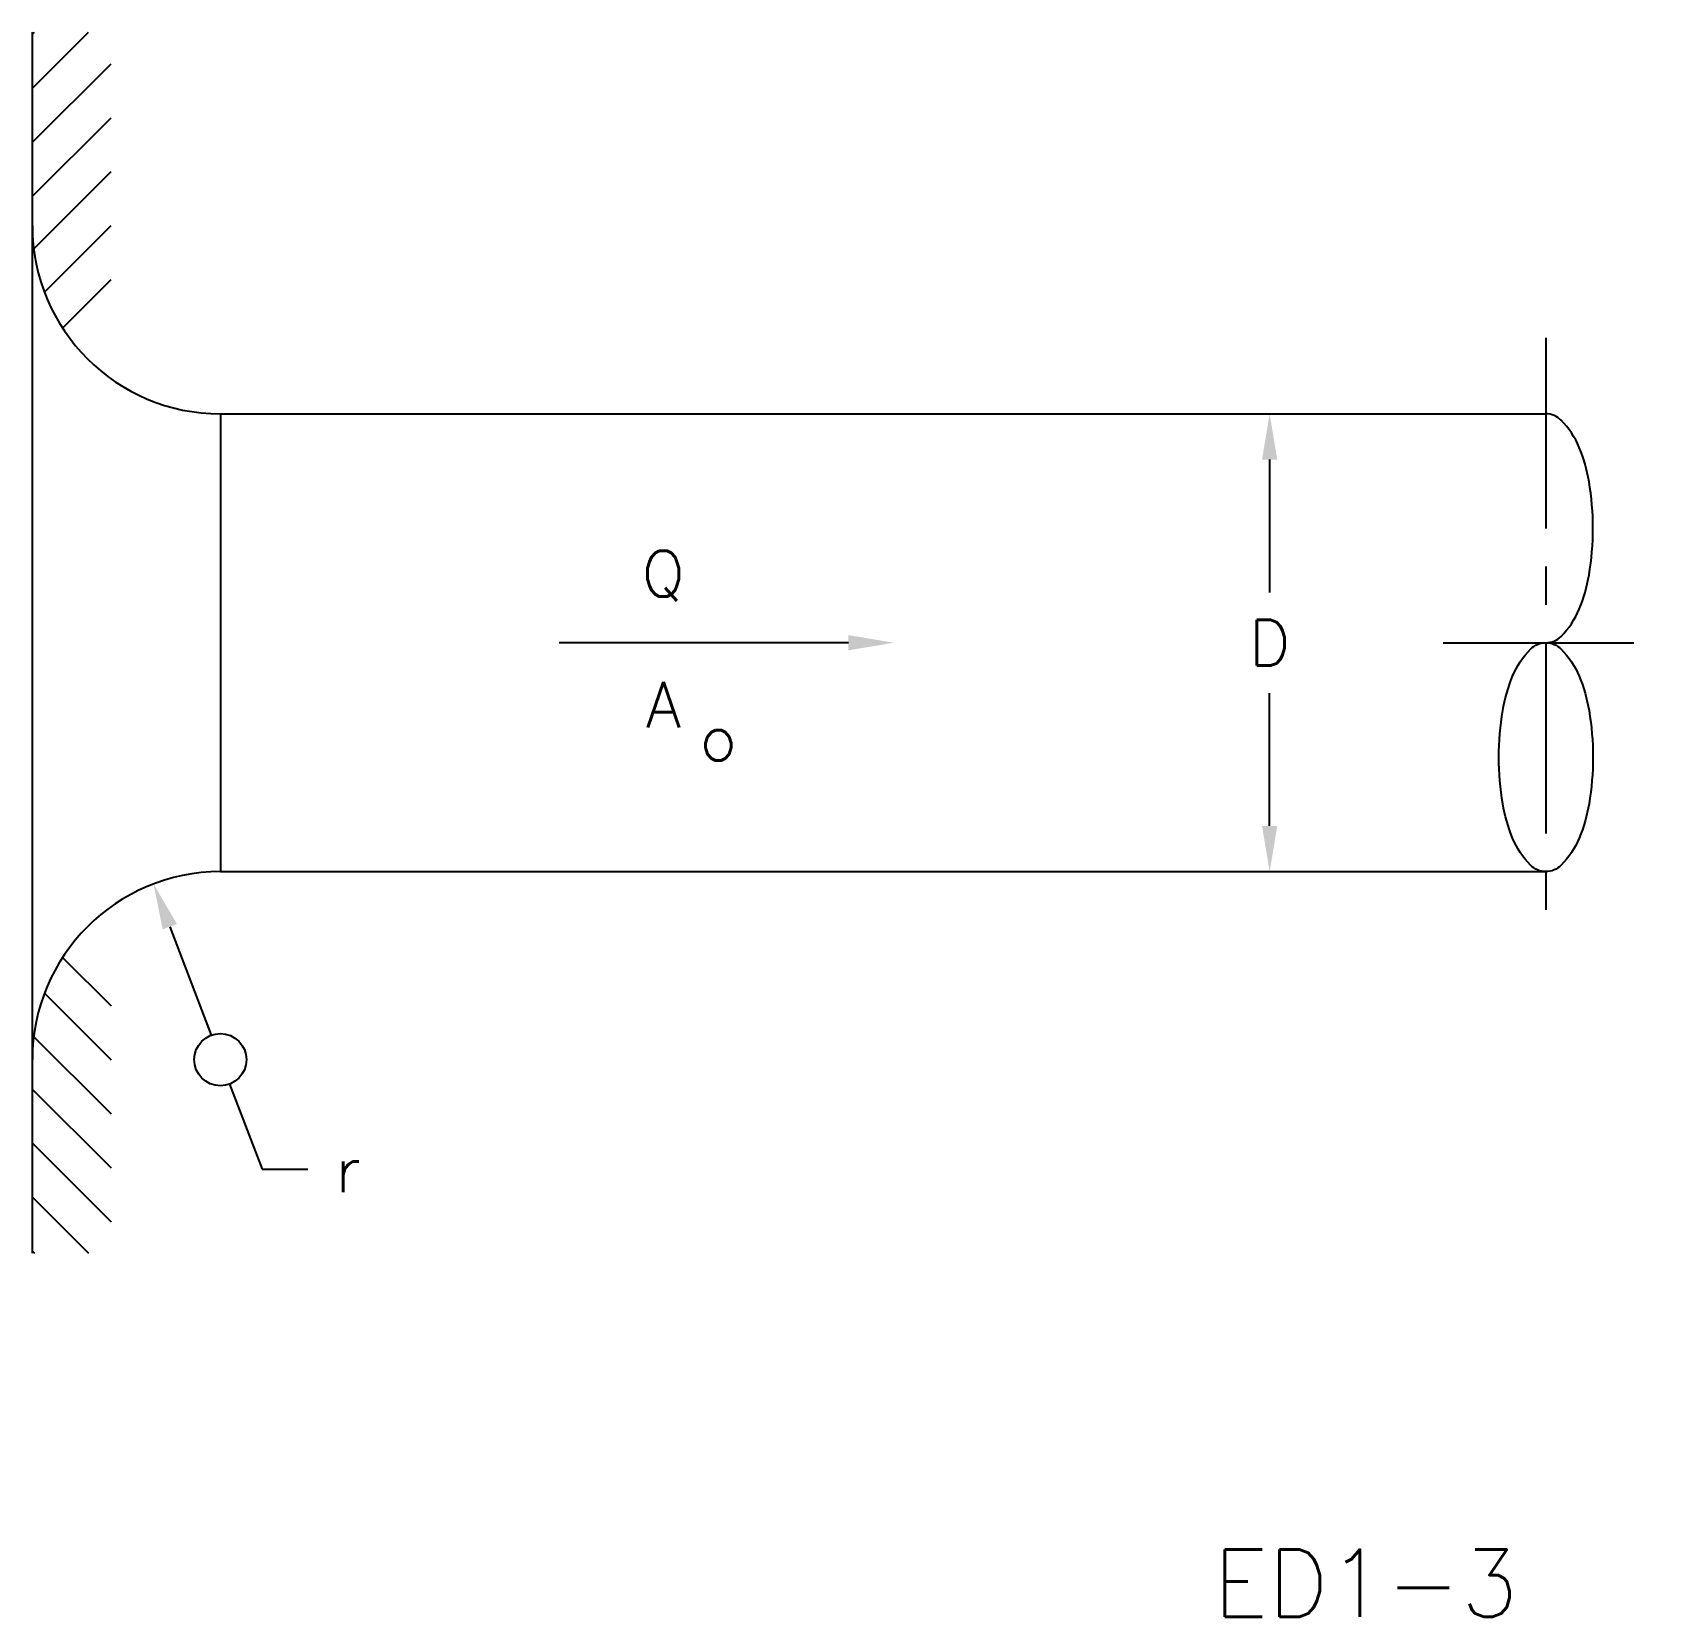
# Model space of a CAD drawing. Extents: x 3.72 to 9.02, y 1.26 to 6.45.
import ezdxf
from ezdxf.enums import TextEntityAlignment as Align

# ---------------------------------------------------------------- set-up
doc = ezdxf.new("R2010")
doc.units = 0
doc.header["$LTSCALE"] = 0.5
doc.header["$MEASUREMENT"] = 0
doc.linetypes.add('CENTER', pattern=[2, 1.25, -0.25, 0.25, -0.25])
doc.layers.get('0').update_dxf_attribs({"linetype": 'CONTINUOUS'})
doc.layers.add('CENTER', color=1, linetype='CENTER')
doc.layers.add('NUMBER', color=7, linetype='CONTINUOUS')
doc.styles.add('ROMANS', font='romans')

msp = doc.modelspace()

# ---------------------------------------------------------------- linework, layer by layer
at = {"color": 7}
for p, q in [((3.7228, 6.4538), (3.7228, 2.4538)), ((3.7228, 6.2696), (3.907, 6.4538)), ((3.7228, 6.4463), (3.7302, 6.4538)), ((3.7228, 6.0928), (3.9809, 6.3509)), ((3.7228, 5.916), (3.9809, 6.1741)), ((3.7228, 5.7392), (3.9809, 5.9973)), ((3.7625, 5.6022), (3.9809, 5.8205)), ((3.8219, 5.4847), (3.9809, 5.6438)), ((4.3388, 5.2038), (8.6813, 5.2038)), ((4.3388, 5.2038), (4.3388, 3.7038)), ((7.7764, 5.0538), (7.7764, 4.6188)), ((6.3962, 4.4538), (5.4485, 4.4538)), ((7.7764, 3.8538), (7.7764, 4.2888)), ((4.3388, 3.7038), (8.6813, 3.7038)), ((4.1731, 3.5233), (4.3084, 3.1677)), ((3.8219, 3.4228), (3.9809, 3.2638)), ((3.7625, 3.3054), (3.9809, 3.087)), ((3.7228, 3.1683), (3.9809, 2.9102)), ((3.7228, 2.9915), (3.9809, 2.7335)), ((4.3691, 3.0079), (4.4754, 2.7286)), ((3.7228, 2.8147), (3.9809, 2.5567)), ((4.4754, 2.7286), (4.6254, 2.7286)), ((3.7228, 2.638), (3.907, 2.4538)), ((3.7228, 2.4612), (3.7302, 2.4538))]:
    msp.add_line(p, q, dxfattribs=at)
msp.add_lwpolyline([(8.6813, 4.4538, 0.199836), (8.7313, 4.4746, 0.098227), (8.7904, 4.5636, 0.05542), (8.8227, 4.676, 0.04221), (8.8356, 4.8288, 0.04221), (8.8227, 4.9815, 0.05542), (8.7904, 5.0939, 0.098227), (8.7313, 5.183, 0.199836), (8.6813, 5.2038, 0.199836)], format="xyb", dxfattribs=at)
msp.add_lwpolyline([(8.6813, 4.4538, -0.199836), (8.7313, 4.433, -0.098227), (8.7904, 4.3439, -0.05542), (8.8227, 4.2315, -0.04221), (8.8356, 4.0788, -0.04221), (8.8227, 3.926, -0.05542), (8.7904, 3.8136, -0.098227), (8.7313, 3.7246, -0.199836), (8.6813, 3.7038, -0.199836), (8.6314, 3.7246, -0.098227), (8.5723, 3.8136, -0.05542), (8.54, 3.926, -0.04221), (8.5271, 4.0788, -0.04221), (8.54, 4.2315, -0.05542), (8.5723, 4.3439, -0.098227), (8.6314, 4.433, -0.199836)], format="xyb", close=True, dxfattribs=at)
msp.add_circle((4.3388, 3.0878), 0.0855, dxfattribs=at)
for centre, start, end in [((4.3388, 5.8197), 180, 270), ((4.3388, 3.0878), 90, 180)]:
    msp.add_arc(centre, 0.6159, start, end, dxfattribs=at)
for points in [[(7.7514, 5.0538), (7.8014, 5.0538), (7.7764, 5.2038)], [(6.3962, 4.4788), (6.3962, 4.4288), (6.5462, 4.4538)], [(7.7514, 3.8538), (7.8014, 3.8538), (7.7764, 3.7038)], [(4.1498, 3.5145), (4.1965, 3.5322), (4.1198, 3.6635)]]:
    msp.add_solid(points, dxfattribs=at)
at = {"layer": 'CENTER', "color": 7}
for p, q in [((8.6813, 5.4533), (8.6813, 3.4543)), ((8.3446, 4.4538), (9.0181, 4.4538))]:
    msp.add_line(p, q, dxfattribs=at)

# ---------------------------------------------------------------- texts
at = {"color": 7, "style": 'ROMANS'}
for s, p in [('Q', (5.719, 4.6051)), ('A', (5.7324, 4.1761)), ('o', (5.9091, 4.0674))]:
    msp.add_text(s, height=0.15, dxfattribs=at).set_placement(p)
msp.add_text('D', height=0.15, dxfattribs=at).set_placement((7.7764, 4.4538), align=Align.MIDDLE_CENTER)
msp.add_text('r', height=0.15, dxfattribs=at).set_placement((4.7154, 2.7286), align=Align.MIDDLE_LEFT)
at = {"layer": 'NUMBER', "style": 'ROMANS'}
msp.add_text('ED1-3', height=0.22, dxfattribs=at).set_placement((7.5915, 1.2627))

doc.saveas('drawing.dxf')
